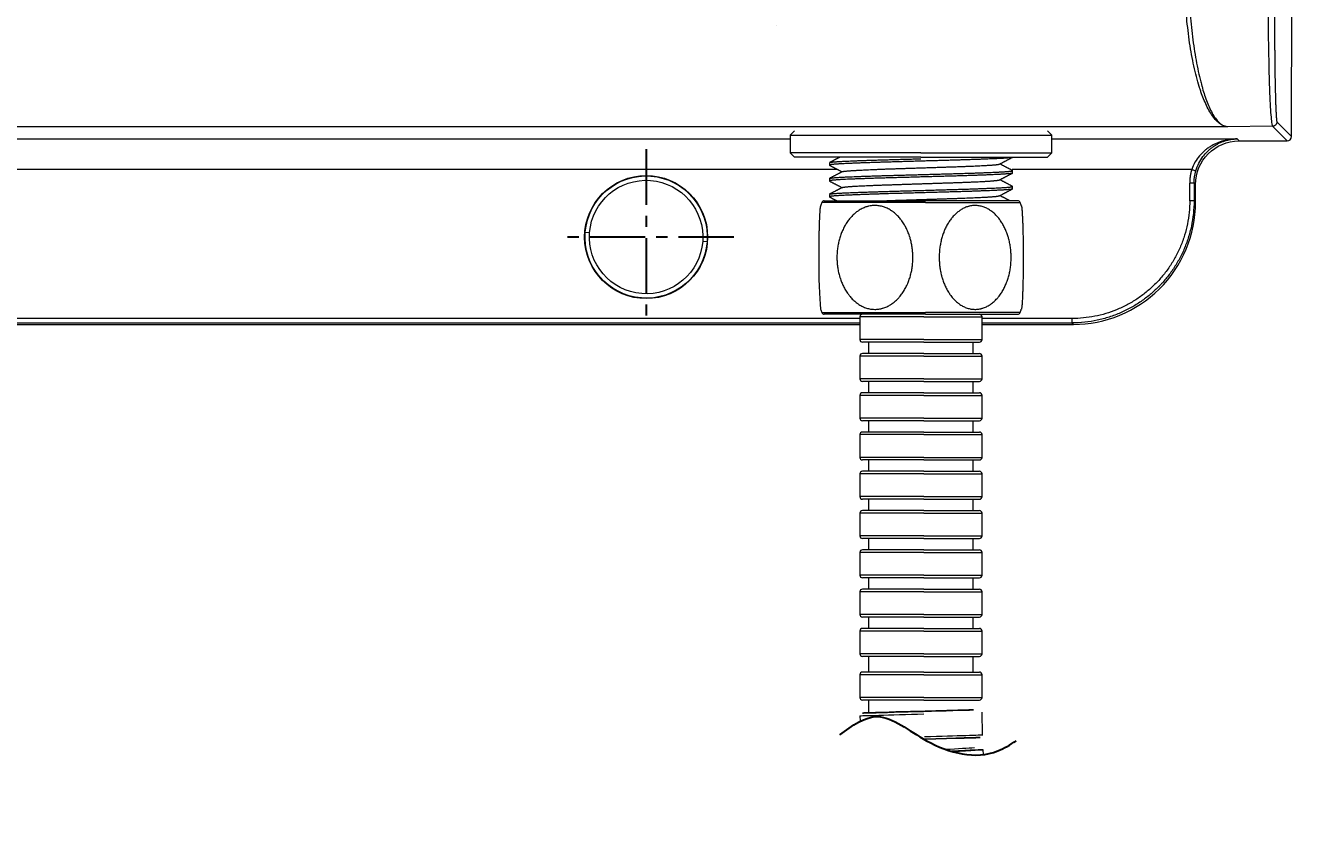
# Model space of a CAD drawing. Header units: millimetres. Extents: x 11618 to 13994, y -5897 to -2537.
# Drawn here: x 12443.2 to 12588.8, y -4890.4 to -4797 of the extents above; entities that cross this region are included whole.
import ezdxf

# ---------------------------------------------------------------- set-up
doc = ezdxf.new("R2010")
doc.units = ezdxf.units.MM
doc.linetypes.add('CENTERX2', pattern=[101.6, 63.5, -12.7, 12.7, -12.7])
doc.layers.add('CENTER', color=1, linetype='CENTERX2')
doc.layers.add('DIM', color=3, linetype='Continuous', lineweight=13)
doc.styles.get("Standard").update_dxf_attribs({"font": 'arial.ttf'})
doc.dimstyles.get("Standard").update_dxf_attribs({"dimtxt": 0.18, "dimasz": 0.18, "dimexe": 0.18, "dimexo": 0.0625, "dimgap": 0.09, "dimtad": 0, "dimtih": 1, "dimtoh": 1, "dimdec": 1, "dimdsep": 46, "dimtxsty": 'Standard', "dimcen": 0.09, "dimadec": 0, "dimazin": 0, "dimtfac": 1, "dimtdec": 1, "dimtofl": 0, "dimtmove": 0, "dimatfit": 3, "dimfxl": 1, "dimtolj": 1, "dimtzin": 0, "dimarcsym": 0})
doc.dimstyles.new('사본 Standard', dxfattribs={"dimtxt": 15, "dimasz": 15, "dimexe": 0.18, "dimexo": 0.0625, "dimgap": 5, "dimtad": 0, "dimdec": 1, "dimdsep": 46, "dimtxsty": 'Standard', "dimcen": 0.09, "dimadec": 0, "dimazin": 0, "dimtfac": 1, "dimtdec": 1, "dimtofl": 0, "dimtmove": 0, "dimatfit": 3, "dimfxl": 1, "dimtolj": 1, "dimtzin": 0, "dimarcsym": 0})

# ---------------------------------------------------------------- blocks, each defined once
blk = doc.blocks.new('*D7')
at = {"layer": 'Defpoints', "color": 0, "transparency": 16777216}
for p in [(12331.32, -3489.71), (12736.44, -5533.88), (12816.95, -5533.88)]:
    blk.add_point(p, dxfattribs=at)
at = {"layer": 'DIM', "color": 0, "lineweight": -2, "transparency": 16777216}
for p, q in [((12331.38, -3489.71), (12817.13, -3489.71)), ((12816.95, -3507.71), (12816.95, -4495)), ((12816.95, -5515.88), (12816.95, -4528.59)), ((12736.5, -5533.88), (12817.13, -5533.88))]:
    blk.add_line(p, q, dxfattribs=at)
at = {"layer": 'DIM', "color": 0, "transparency": 16777216}
for points in [[(12813.95, -3507.71), (12819.95, -3507.71), (12816.95, -3489.71)], [(12813.95, -5515.88), (12819.95, -5515.88), (12816.95, -5533.88)]]:
    blk.add_solid(points, dxfattribs=at)
at = {"layer": 'DIM', "color": 3, "transparency": 16777216, "insert": (12816.95, -4511.8), "char_height": 18, "attachment_point": 5}
blk.add_mtext('\\A1;(2280)', dxfattribs=at)
blk = doc.blocks.new('*D12')
at = {"layer": 'Defpoints', "color": 0, "transparency": 16777216}
for p in [(12396.82, -4749.74), (12656.95, -5533.88), (12678.73, -5533.88)]:
    blk.add_point(p, dxfattribs=at)
at = {"layer": 'DIM', "color": 0, "lineweight": -2, "transparency": 16777216}
for p, q in [((12396.88, -4749.74), (12657.13, -4749.74)), ((12656.95, -4767.74), (12656.95, -5127.62)), ((12656.95, -5515.88), (12656.95, -5156)), ((12678.67, -5533.88), (12656.77, -5533.88))]:
    blk.add_line(p, q, dxfattribs=at)
at = {"layer": 'DIM', "color": 0, "transparency": 16777216}
for points in [[(12653.95, -4767.74), (12659.95, -4767.74), (12656.95, -4749.74)], [(12653.95, -5515.88), (12659.95, -5515.88), (12656.95, -5533.88)]]:
    blk.add_solid(points, dxfattribs=at)
at = {"layer": 'DIM', "color": 3, "transparency": 16777216, "insert": (12656.95, -5141.81), "char_height": 18, "attachment_point": 5}
blk.add_mtext('\\A1;977.5', dxfattribs=at)
blk = doc.blocks.new('*D14')
at = {"layer": 'Defpoints', "color": 0, "transparency": 16777216}
for p in [(12584.83, -4689.19), (12584.83, -5533.88), (12736.95, -5533.88)]:
    blk.add_point(p, dxfattribs=at)
at = {"layer": 'DIM', "color": 0, "lineweight": -2, "transparency": 16777216}
for p, q in [((12584.89, -4689.19), (12737.13, -4689.19)), ((12736.95, -4707.19), (12736.95, -5515.88)), ((12584.89, -5533.88), (12737.13, -5533.88))]:
    blk.add_line(p, q, dxfattribs=at)
at = {"layer": 'DIM', "color": 0, "transparency": 16777216}
for points in [[(12733.95, -4707.19), (12739.95, -4707.19), (12736.95, -4689.19)], [(12733.95, -5515.88), (12739.95, -5515.88), (12736.95, -5533.88)]]:
    blk.add_solid(points, dxfattribs=at)
at = {"layer": 'DIM', "color": 3, "transparency": 16777216, "insert": (12723.93, -5111.54), "char_height": 18, "attachment_point": 5, "rotation": 90}
blk.add_mtext('\\A1;{\\fGulim|b0|i0|c129|p50;선반까지 높이 1000~1050mm}', dxfattribs=at)

msp = doc.modelspace()

# ---------------------------------------------------------------- linework, layer by layer
at = {"linetype": 'Continuous', "lineweight": 18}
for p, q in [((12588.28, -4809.73), (12588.61, -4682.27)), ((12531.32, -4809.08), (12530.82, -4809.58)), ((12530.82, -4809.58), (12545.82, -4809.58)), ((12530.82, -4809.58), (12530.82, -4811.58)), ((12545.82, -4809.58), (12560.82, -4809.58)), ((12560.82, -4809.58), (12560.32, -4809.08)), ((12560.82, -4811.58), (12560.82, -4809.58)), ((12582.28, -4810.23), (12587.78, -4810.23)), ((12530.82, -4811.58), (12531.32, -4812.08)), ((12545.82, -4811.58), (12530.82, -4811.58)), ((12545.82, -4812.08), (12531.32, -4812.08)), ((12535.32, -4812.72), (12535.32, -4813)), ((12545.82, -4811.58), (12560.82, -4811.58)), ((12545.82, -4812.08), (12560.32, -4812.08)), ((12560.32, -4812.08), (12560.82, -4811.58)), ((12556.32, -4813.91), (12556.32, -4813.63)), ((12535.32, -4814.54), (12535.32, -4814.81)), ((12556.32, -4815.72), (12556.32, -4815.44)), ((12577.12, -4815.06), (12577.12, -4817.08)), ((12577.28, -4817.24), (12577.28, -4815.23)), ((12534.73, -4817.08), (12546.34, -4817.08)), ((12535.32, -4816.35), (12535.32, -4816.63)), ((12556.91, -4817.08), (12546.34, -4817.08)), ((12546.34, -4830.08), (12534.73, -4830.08)), ((12546.34, -4830.08), (12556.91, -4830.08)), ((12099.35, -4831.24), (12538.81, -4831.24)), ((12099.52, -4831.08), (12538.82, -4831.08)), ((12538.82, -4830.38), (12538.82, -4832.98)), ((12552.81, -4831.08), (12563.12, -4831.08)), ((12552.82, -4832.98), (12552.82, -4830.38)), ((12552.82, -4831.24), (12563.28, -4831.24)), ((12546.13, -4833.28), (12539.12, -4833.28)), ((12546.13, -4834.58), (12539.12, -4834.58)), ((12539.82, -4833.28), (12539.82, -4834.58)), ((12546.13, -4833.28), (12552.52, -4833.28)), ((12546.13, -4834.58), (12552.52, -4834.58)), ((12551.82, -4834.58), (12551.82, -4833.28)), ((12538.82, -4834.88), (12538.82, -4837.48)), ((12552.82, -4837.48), (12552.82, -4834.88)), ((12546.13, -4837.78), (12539.12, -4837.78)), ((12546.13, -4839.08), (12539.12, -4839.08)), ((12539.82, -4837.78), (12539.82, -4839.08)), ((12546.13, -4837.78), (12552.52, -4837.78)), ((12546.13, -4839.08), (12552.52, -4839.08)), ((12551.82, -4839.08), (12551.82, -4837.78)), ((12538.82, -4839.38), (12538.82, -4841.98)), ((12552.82, -4841.98), (12552.82, -4839.38)), ((12546.13, -4842.28), (12539.12, -4842.28)), ((12539.82, -4842.28), (12539.82, -4843.58)), ((12546.13, -4842.28), (12552.52, -4842.28)), ((12551.82, -4843.58), (12551.82, -4842.28)), ((12538.82, -4843.88), (12538.82, -4846.48)), ((12546.13, -4843.58), (12539.12, -4843.58)), ((12546.13, -4843.58), (12552.52, -4843.58)), ((12552.82, -4846.48), (12552.82, -4843.88)), ((12546.13, -4846.78), (12539.12, -4846.78)), ((12539.82, -4846.78), (12539.82, -4848.08)), ((12546.13, -4846.78), (12552.52, -4846.78)), ((12551.82, -4848.08), (12551.82, -4846.78)), ((12538.82, -4848.38), (12538.82, -4850.98)), ((12546.13, -4848.08), (12539.12, -4848.08)), ((12546.13, -4848.08), (12552.52, -4848.08)), ((12552.82, -4850.98), (12552.82, -4848.38)), ((12546.13, -4851.28), (12539.12, -4851.28)), ((12539.82, -4851.28), (12539.82, -4852.58)), ((12546.13, -4851.28), (12552.52, -4851.28)), ((12551.82, -4852.58), (12551.82, -4851.28)), ((12538.82, -4852.88), (12538.82, -4855.48)), ((12546.13, -4852.58), (12539.12, -4852.58)), ((12546.13, -4852.58), (12552.52, -4852.58)), ((12552.82, -4855.48), (12552.82, -4852.88)), ((12546.13, -4855.78), (12539.12, -4855.78)), ((12539.82, -4855.78), (12539.82, -4857.08)), ((12546.13, -4855.78), (12552.52, -4855.78)), ((12551.82, -4857.08), (12551.82, -4855.78)), ((12538.82, -4857.38), (12538.82, -4859.98)), ((12546.13, -4857.08), (12539.12, -4857.08)), ((12546.13, -4857.08), (12552.52, -4857.08)), ((12552.82, -4859.98), (12552.82, -4857.38)), ((12546.13, -4860.28), (12539.12, -4860.28)), ((12539.82, -4860.28), (12539.82, -4861.58)), ((12546.13, -4860.28), (12552.52, -4860.28)), ((12551.82, -4861.58), (12551.82, -4860.28)), ((12538.82, -4861.88), (12538.82, -4864.48)), ((12546.13, -4861.58), (12539.12, -4861.58)), ((12546.13, -4861.58), (12552.52, -4861.58)), ((12552.82, -4864.48), (12552.82, -4861.88)), ((12546.13, -4864.78), (12539.12, -4864.78)), ((12539.82, -4864.78), (12539.82, -4866.08)), ((12546.13, -4864.78), (12552.52, -4864.78)), ((12551.82, -4866.08), (12551.82, -4864.78)), ((12538.82, -4866.38), (12538.82, -4868.98)), ((12546.13, -4866.08), (12539.12, -4866.08)), ((12546.13, -4866.08), (12552.52, -4866.08)), ((12552.82, -4868.98), (12552.82, -4866.38)), ((12546.13, -4869.28), (12539.12, -4869.28)), ((12539.82, -4869.28), (12539.82, -4871.08)), ((12546.13, -4869.28), (12552.52, -4869.28)), ((12551.82, -4871.08), (12551.82, -4869.28)), ((12546.13, -4871.08), (12539.12, -4871.08)), ((12546.13, -4871.08), (12552.52, -4871.08)), ((12538.82, -4871.38), (12538.82, -4873.98)), ((12552.82, -4873.98), (12552.82, -4871.38)), ((12546.13, -4874.28), (12539.12, -4874.28)), ((12539.82, -4874.28), (12539.82, -4875.75)), ((12546.13, -4874.28), (12552.52, -4874.28)), ((12538.83, -4876.08), (12538.84, -4876.72)), ((12552.89, -4878.27), (12552.82, -4875.67)), ((12552.98, -4880.53), (12552.94, -4879.97))]:
    msp.add_line(p, q, dxfattribs=at)
at = {"linetype": 'Continuous', "lineweight": 13}
for p, q in [((12586.62, -4808.05), (12588.28, -4809.73)), ((12580.94, -4808.6), (12081.7, -4808.6)), ((12586.12, -4808.55), (12580.94, -4808.6)), ((12586.12, -4808.55), (12587.78, -4810.23)), ((12363.56, -4810), (12530.81, -4810)), ((12560.82, -4810), (12582.05, -4810)), ((12582.05, -4810), (12582.28, -4810.23)), ((12536.26, -4813.5), (12363.57, -4813.5)), ((12576.85, -4813.5), (12556.27, -4813.5)), ((12577.12, -4815.06), (12576.62, -4815.06)), ((12576.62, -4817.08), (12576.62, -4815.06)), ((12577.28, -4815.23), (12577.12, -4815.06)), ((12546.35, -4817.27), (12534.44, -4817.27)), ((12546.35, -4817.27), (12557.19, -4817.27)), ((12507.34, -4820.69), (12507.84, -4820.73)), ((12521.3, -4821.79), (12520.8, -4821.75)), ((12534.44, -4829.88), (12546.35, -4829.88)), ((12557.19, -4829.88), (12546.35, -4829.88)), ((12546.15, -4830.38), (12538.82, -4830.38)), ((12546.15, -4830.38), (12552.82, -4830.38)), ((12563.28, -4831.24), (12563.12, -4831.08)), ((12546.15, -4832.98), (12538.82, -4832.98)), ((12546.15, -4832.98), (12552.82, -4832.98)), ((12546.15, -4834.88), (12538.82, -4834.88)), ((12546.15, -4834.88), (12552.82, -4834.88)), ((12546.15, -4837.48), (12538.82, -4837.48)), ((12546.15, -4837.48), (12552.82, -4837.48)), ((12546.15, -4839.38), (12538.82, -4839.38)), ((12546.15, -4839.38), (12552.82, -4839.38)), ((12546.15, -4841.98), (12538.82, -4841.98)), ((12546.15, -4841.98), (12552.82, -4841.98)), ((12546.15, -4843.88), (12538.82, -4843.88)), ((12546.15, -4843.88), (12552.82, -4843.88)), ((12546.15, -4846.48), (12538.82, -4846.48)), ((12546.15, -4846.48), (12552.82, -4846.48)), ((12546.15, -4848.38), (12538.82, -4848.38)), ((12546.15, -4848.38), (12552.82, -4848.38)), ((12546.15, -4850.98), (12538.82, -4850.98)), ((12546.15, -4850.98), (12552.82, -4850.98)), ((12546.15, -4852.88), (12538.82, -4852.88)), ((12546.15, -4852.88), (12552.82, -4852.88)), ((12546.15, -4855.48), (12538.82, -4855.48)), ((12546.15, -4855.48), (12552.82, -4855.48)), ((12546.15, -4857.38), (12538.82, -4857.38)), ((12546.15, -4857.38), (12552.82, -4857.38)), ((12546.15, -4859.98), (12538.82, -4859.98)), ((12546.15, -4859.98), (12552.82, -4859.98)), ((12546.15, -4861.88), (12538.82, -4861.88)), ((12546.15, -4861.88), (12552.82, -4861.88)), ((12546.15, -4864.48), (12538.82, -4864.48)), ((12546.15, -4864.48), (12552.82, -4864.48)), ((12546.15, -4866.38), (12538.82, -4866.38)), ((12546.15, -4866.38), (12552.82, -4866.38)), ((12546.15, -4868.98), (12538.82, -4868.98)), ((12546.15, -4868.98), (12552.82, -4868.98)), ((12546.15, -4871.38), (12538.82, -4871.38)), ((12546.15, -4871.38), (12552.82, -4871.38)), ((12546.15, -4873.98), (12538.82, -4873.98)), ((12546.15, -4873.98), (12552.82, -4873.98))]:
    msp.add_line(p, q, dxfattribs=at)
at = {"linetype": 'Continuous', "lineweight": 18, "extrusion": (0, 0, -1)}
for radius, start, end in [(7.05, 270, 90), (7, 4.4964, 184.4964), (7.05, 90, 270), (7, 184.4964, 4.4964)]:
    msp.add_arc((-12514.32, -4821.24), radius, start, end, dxfattribs=at)
at = {"linetype": 'Continuous', "lineweight": 13, "extrusion": (0, 0, -1)}
for start, end in [(4.4964, 184.4964), (184.4964, 4.4964)]:
    msp.add_arc((-12514.32, -4821.24), 6.5, start, end, dxfattribs=at)
at = {"linetype": 'Continuous', "lineweight": 18}
for centre, radius, start, end in [((12534.73, -4817.38), 0.3, 90, 159.7396), ((12556.91, -4817.38), 0.3, 20.2604, 90), ((12551.52, -4823.58), 18.2, 159.7396, 161.156), ((12540.11, -4823.58), 18.2, 18.8269, 20.2604), ((12551.52, -4823.58), 18.2, 198.9583, 200.2604), ((12534.73, -4829.78), 0.3, 200.2604, 270), ((12539.12, -4830.38), 0.3, 90, 180), ((12552.52, -4830.38), 0.3, 0, 90), ((12556.91, -4829.78), 0.3, 270, 339.7396), ((12540.11, -4823.58), 18.2, 339.7396, 341.0296), ((12539.12, -4832.98), 0.3, 180, 270), ((12552.52, -4832.98), 0.3, 270, 0), ((12539.12, -4834.88), 0.3, 90, 180), ((12552.52, -4834.88), 0.3, 0, 90), ((12539.12, -4837.48), 0.3, 180, 270), ((12552.52, -4837.48), 0.3, 270, 0), ((12539.12, -4839.38), 0.3, 90, 180), ((12552.52, -4839.38), 0.3, 0, 90), ((12539.12, -4841.98), 0.3, 180, 270), ((12552.52, -4841.98), 0.3, 270, 0), ((12539.12, -4843.88), 0.3, 90, 180), ((12552.52, -4843.88), 0.3, 0, 90), ((12539.12, -4846.48), 0.3, 180, 270), ((12552.52, -4846.48), 0.3, 270, 0), ((12539.12, -4848.38), 0.3, 90, 180), ((12552.52, -4848.38), 0.3, 0, 90), ((12539.12, -4850.98), 0.3, 180, 270), ((12552.52, -4850.98), 0.3, 270, 0), ((12539.12, -4852.88), 0.3, 90, 180), ((12552.52, -4852.88), 0.3, 0, 90), ((12539.12, -4855.48), 0.3, 180, 270), ((12552.52, -4855.48), 0.3, 270, 0), ((12539.12, -4857.38), 0.3, 90, 180), ((12552.52, -4857.38), 0.3, 0, 90), ((12539.12, -4859.98), 0.3, 180, 270), ((12552.52, -4859.98), 0.3, 270, 0), ((12539.12, -4861.88), 0.3, 90, 180), ((12552.52, -4861.88), 0.3, 0, 90), ((12539.12, -4864.48), 0.3, 180, 270), ((12552.52, -4864.48), 0.3, 270, 0), ((12539.12, -4866.38), 0.3, 90, 180), ((12552.52, -4866.38), 0.3, 0, 90), ((12539.12, -4868.98), 0.3, 180, 270), ((12552.52, -4868.98), 0.3, 270, 0), ((12539.12, -4871.38), 0.3, 90, 180), ((12552.52, -4871.38), 0.3, 0, 90), ((12539.12, -4873.98), 0.3, 180, 270), ((12552.52, -4873.98), 0.3, 270, 0)]:
    msp.add_arc(centre, radius, start, end, dxfattribs=at)
for centre, major_axis, ratio, start_param, end_param in [((12587.78, -4809.73), (0.351, -0.356), 0.999699, 5.504492, 7.072465), ((12563.28, -4817.24), (-9.84, 9.97), 0.999699, 3.141593, 3.933395), ((12563.28, -4817.24), (-9.84, 9.97), 0.999699, 2.362899, 3.141593), ((12545.81, -4875.58), (6.7, 0.19), 0.001353, 4.759285, 5.824503), ((12545.82, -4875.88), (7, 0.2), 0.001353, 3.141589, 4.759285), ((12545.9, -4878.47), (7, 0.2), 0.001353, 4.759285, 6.283182), ((12545.91, -4878.77), (6.7, 0.19), 0.001353, 4.759285, 7.806364), ((12545.94, -4880.07), (6.69, 0.39), 0.002712, 5.129307, 5.824584), ((12545.96, -4880.37), (6.99, 0.4), 0.002712, 5.233951, 7.34777)]:
    msp.add_ellipse(centre, major_axis=major_axis, ratio=ratio, start_param=start_param, end_param=end_param, dxfattribs=at)
at = {"linetype": 'Continuous', "lineweight": 18, "extrusion": (0, 0, -1)}
msp.add_ellipse((12582.28, -4815.23), major_axis=(-3.51, 3.56), ratio=0.999699, start_param=5.491383, end_param=7.061879, dxfattribs=at)
at = {"linetype": 'Continuous', "lineweight": 13}
msp.add_ellipse((12545.81, -4875.58), major_axis=(6.7, 0.19), ratio=0.001353, start_param=1.617692, end_param=4.759285, dxfattribs=at)
at = {"linetype": 'Continuous', "lineweight": 18}
for points, degree, knots in [([(12580.94, -4808.6), (12580.75, -4808.58), (12580.58, -4808.54), (12580.23, -4808.38), (12580.07, -4808.27), (12579.75, -4807.99), (12579.59, -4807.83), (12579.3, -4807.47), (12579.16, -4807.26), (12578.89, -4806.83), (12578.76, -4806.6), (12578.52, -4806.11), (12578.4, -4805.86), (12578.18, -4805.34), (12578.08, -4805.08), (12577.93, -4804.68), (12577.89, -4804.54), (12577.82, -4804.34), (12577.79, -4804.24), (12577.75, -4804.12), (12577.73, -4804.06), (12577.72, -4804.03), (12577.72, -4804.02), (12577.71, -4804.01), (12577.71, -4804.01), (12577.71, -4804), (12577.71, -4804), (12577.71, -4804), (12577.71, -4804), (12577.71, -4804), (12577.71, -4804), (12577.6, -4803.64), (12577.49, -4803.26), (12577.28, -4802.47), (12577.19, -4802.06), (12577, -4801.22), (12576.92, -4800.78), (12576.76, -4799.9), (12576.68, -4799.44), (12576.55, -4798.52), (12576.49, -4798.05), (12576.37, -4797.1), (12576.32, -4796.62), (12576.23, -4795.65), (12576.19, -4795.16), (12576.12, -4794.18), (12576.09, -4793.69), (12576.07, -4793.2)], 3, [0, 0, 0, 0, 0.0625, 0.0625, 0.125, 0.125, 0.1875, 0.1875, 0.25, 0.25, 0.3125, 0.3125, 0.375, 0.375, 0.4375, 0.4375, 0.46875, 0.46875, 0.484375, 0.492188, 0.496094, 0.498047, 0.499023, 0.499512, 0.499756, 0.499878, 0.499939, 0.499969, 0.499985, 0.499985, 0.5, 0.5, 0.5625, 0.5625, 0.625, 0.625, 0.6875, 0.6875, 0.75, 0.75, 0.8125, 0.8125, 0.875, 0.875, 0.9375, 0.9375, 1, 1, 1, 1]), ([(12576.55, -4793.2), (12576.57, -4793.69), (12576.59, -4794.18), (12576.65, -4795.16), (12576.69, -4795.65), (12576.77, -4796.62), (12576.81, -4797.1), (12576.92, -4798.05), (12576.97, -4798.52), (12577.1, -4799.44), (12577.17, -4799.89), (12577.31, -4800.78), (12577.39, -4801.21), (12577.56, -4802.06), (12577.65, -4802.47), (12577.78, -4803.06), (12577.86, -4803.35), (12577.94, -4803.68), (12577.99, -4803.84), (12578.01, -4803.92), (12578.02, -4803.96), (12578.02, -4803.98), (12578.03, -4803.99), (12578.03, -4804), (12578.03, -4804), (12578.03, -4804), (12578.03, -4804), (12578.03, -4804), (12578.03, -4804), (12578.03, -4804), (12578.1, -4804.27), (12578.18, -4804.53), (12578.35, -4805.06), (12578.44, -4805.33), (12578.63, -4805.84), (12578.73, -4806.1), (12578.95, -4806.58), (12579.07, -4806.81), (12579.31, -4807.25), (12579.44, -4807.45), (12579.71, -4807.82), (12579.85, -4807.98), (12580.15, -4808.26), (12580.3, -4808.37), (12580.61, -4808.53), (12580.78, -4808.58), (12580.94, -4808.6)], 3, [0, 0, 0, 0, 0.0625, 0.0625, 0.125, 0.125, 0.1875, 0.1875, 0.25, 0.25, 0.3125, 0.3125, 0.375, 0.375, 0.4375, 0.4375, 0.46875, 0.484375, 0.492188, 0.496094, 0.498047, 0.499023, 0.499512, 0.499756, 0.499878, 0.499939, 0.499969, 0.499985, 0.499985, 0.5, 0.5, 0.5625, 0.5625, 0.625, 0.625, 0.6875, 0.6875, 0.75, 0.75, 0.8125, 0.8125, 0.875, 0.875, 0.9375, 0.9375, 1, 1, 1, 1]), ([(12585.59, -4795.3), (12585.6, -4796.23), (12585.61, -4797.14), (12585.63, -4798.89), (12585.65, -4799.73), (12585.68, -4801.34), (12585.69, -4802.09), (12585.73, -4803.51), (12585.76, -4804.16), (12585.8, -4805.34), (12585.83, -4805.87), (12585.88, -4806.79), (12585.91, -4807.19), (12585.97, -4807.83), (12586.03, -4808.33), (12586.09, -4808.53), (12586.12, -4808.55)], 3, [0, 0, 0, 0, 0.125, 0.125, 0.25, 0.25, 0.375, 0.375, 0.5, 0.5, 0.625, 0.625, 0.75, 0.75, 0.875, 1, 1, 1, 1]), ([(12586.33, -4795.17), (12586.33, -4796.39), (12586.34, -4797.58), (12586.34, -4798.18), (12586.35, -4799.38), (12586.36, -4799.97), (12586.37, -4801.17), (12586.38, -4802.2), (12586.4, -4803.24), (12586.42, -4804.13), (12586.44, -4805.04), (12586.46, -4805.76), (12586.49, -4806.48), (12586.56, -4807.97), (12586.62, -4808.05)], 2, [0, 0, 0, 0.125, 0.125, 0.1875, 0.25, 0.25, 0.375, 0.375, 0.5, 0.5, 0.625, 0.625, 0.75, 1, 1, 1]), ([(12582.05, -4810), (12581.79, -4810), (12581.53, -4810.02), (12581.02, -4810.09), (12580.76, -4810.14), (12580.25, -4810.28), (12580, -4810.37), (12579.63, -4810.53), (12579.45, -4810.61), (12579.21, -4810.74), (12578.98, -4810.88), (12578.8, -4810.99), (12578.57, -4811.15), (12578.24, -4811.41), (12577.93, -4811.72), (12577.55, -4812.16), (12577.38, -4812.4), (12577.07, -4812.92), (12576.95, -4813.2), (12576.85, -4813.5)], 3, [0, 0, 0, 0, 0.125, 0.125, 0.25, 0.25, 0.375, 0.375, 0.4375, 0.46875, 0.5, 0.5625, 0.5625, 0.625, 0.75, 0.75, 0.875, 0.875, 1, 1, 1, 1]), ([(12577.33, -4813.64), (12577.51, -4813.03), (12577.79, -4812.49), (12578.31, -4811.79), (12578.59, -4811.48), (12579, -4811.12), (12579.26, -4810.92), (12579.48, -4810.78), (12579.69, -4810.64), (12580.08, -4810.43), (12580.42, -4810.3), (12581.11, -4810.08), (12581.58, -4810), (12582.05, -4810)], 3, [0, 0, 0, 0, 0.25, 0.25, 0.375, 0.4375, 0.5, 0.53125, 0.5625, 0.625, 0.75, 0.75, 1, 1, 1, 1]), ([(12577.12, -4817.08), (12577.12, -4817.58), (12577.09, -4818.07), (12576.99, -4819.04), (12576.91, -4819.52), (12576.71, -4820.45), (12576.59, -4820.91), (12576.3, -4821.8), (12576.14, -4822.24), (12575.78, -4823.08), (12575.57, -4823.48), (12575.14, -4824.27), (12574.91, -4824.64), (12574.41, -4825.37), (12574.15, -4825.71), (12573.74, -4826.2), (12573.6, -4826.36), (12573.38, -4826.6), (12573.28, -4826.71), (12573.15, -4826.85), (12573.08, -4826.91), (12573.06, -4826.94), (12573.04, -4826.96), (12573.03, -4826.97), (12572.72, -4827.27), (12572.41, -4827.56), (12571.75, -4828.11), (12571.4, -4828.37), (12570.68, -4828.87), (12570.3, -4829.1), (12569.52, -4829.54), (12569.11, -4829.74), (12568.27, -4830.1), (12567.84, -4830.26), (12566.95, -4830.55), (12566.49, -4830.67), (12565.56, -4830.87), (12565.08, -4830.95), (12564.11, -4831.05), (12563.62, -4831.08), (12563.12, -4831.08)], 3, [0, 0, 0, 0, 0.0625, 0.0625, 0.125, 0.125, 0.1875, 0.1875, 0.25, 0.25, 0.3125, 0.3125, 0.375, 0.375, 0.4375, 0.4375, 0.46875, 0.46875, 0.484375, 0.492187, 0.496094, 0.498047, 0.498047, 0.5, 0.5, 0.5625, 0.5625, 0.625, 0.625, 0.6875, 0.6875, 0.75, 0.75, 0.8125, 0.8125, 0.875, 0.875, 0.9375, 0.9375, 1, 1, 1, 1]), ([(12534.31, -4817.66), (12534.3, -4817.67), (12534.3, -4817.68), (12534.29, -4817.71), (12534.29, -4817.72), (12534.29, -4817.74), (12534.28, -4817.75), (12534.27, -4817.8), (12534.27, -4817.86), (12534.25, -4818), (12534.24, -4818.07), (12534.23, -4818.18), (12534.23, -4818.2), (12534.23, -4818.25), (12534.22, -4818.32), (12534.22, -4818.39), (12534.21, -4818.55), (12534.2, -4818.66), (12534.19, -4818.84), (12534.19, -4818.9), (12534.19, -4818.99), (12534.18, -4819.03), (12534.18, -4819.09), (12534.18, -4819.12), (12534.17, -4819.29), (12534.17, -4819.43), (12534.16, -4819.71), (12534.15, -4819.86), (12534.14, -4820.16), (12534.14, -4820.32), (12534.13, -4820.56), (12534.13, -4820.64), (12534.13, -4820.8), (12534.13, -4820.88), (12534.12, -4821.13), (12534.12, -4821.3), (12534.11, -4821.63), (12534.11, -4821.81), (12534.11, -4822.07), (12534.11, -4822.15), (12534.11, -4822.33), (12534.11, -4822.42), (12534.1, -4822.68), (12534.1, -4823.04), (12534.1, -4823.4), (12534.1, -4823.58), (12534.1, -4825.82), (12534.15, -4828.16), (12534.31, -4829.49)], 3, [0.5335373, 0.5335373, 0.5335373, 0.5335373, 0.546875, 0.546875, 0.5546875, 0.5546875, 0.5625, 0.5625, 0.59375, 0.59375, 0.625, 0.625, 0.6328125, 0.6328125, 0.640625, 0.65625, 0.65625, 0.6875, 0.6875, 0.703125, 0.703125, 0.7109375, 0.7109375, 0.71875, 0.71875, 0.75, 0.75, 0.78125, 0.78125, 0.8125, 0.8125, 0.828125, 0.828125, 0.84375, 0.84375, 0.875, 0.875, 0.90625, 0.90625, 0.921875, 0.921875, 0.9375, 0.9375, 0.96875, 1, 1, 1, 1.3911094, 1.3911094, 1.3911094, 1.3911094]), ([(12544.89, -4823.6), (12544.9, -4823.42), (12544.88, -4823.06), (12544.83, -4822.53), (12544.77, -4822.19), (12544.71, -4821.84), (12544.66, -4821.67), (12544.61, -4821.46), (12544.59, -4821.41), (12544.57, -4821.33), (12544.56, -4821.29), (12544.52, -4821.16), (12544.49, -4821.08), (12544.4, -4820.83), (12544.34, -4820.67), (12544.2, -4820.35), (12544.12, -4820.2), (12543.96, -4819.9), (12543.87, -4819.75), (12543.73, -4819.54), (12543.68, -4819.47), (12543.61, -4819.36), (12543.58, -4819.33), (12543.53, -4819.26), (12543.5, -4819.23), (12543.37, -4819.06), (12543.26, -4818.93), (12543.03, -4818.7), (12542.9, -4818.58), (12542.71, -4818.43), (12542.65, -4818.37), (12542.55, -4818.3), (12542.51, -4818.28), (12542.45, -4818.23), (12542.41, -4818.21), (12542.24, -4818.1), (12542.1, -4818.02), (12541.81, -4817.88), (12541.66, -4817.82), (12541.43, -4817.75), (12541.36, -4817.73), (12541.2, -4817.69), (12541.12, -4817.68), (12540.88, -4817.64), (12540.73, -4817.63), (12540.41, -4817.62), (12540.25, -4817.63), (12540.02, -4817.67), (12539.94, -4817.68), (12539.82, -4817.71), (12539.78, -4817.72), (12539.71, -4817.74), (12539.67, -4817.75), (12539.48, -4817.8), (12539.33, -4817.86), (12539.03, -4818), (12538.89, -4818.07), (12538.72, -4818.18), (12538.68, -4818.2), (12538.61, -4818.25), (12538.51, -4818.32), (12538.41, -4818.39), (12538.22, -4818.55), (12538.09, -4818.66), (12537.92, -4818.84), (12537.86, -4818.9), (12537.78, -4818.99), (12537.75, -4819.03), (12537.69, -4819.09), (12537.66, -4819.12), (12537.53, -4819.29), (12537.43, -4819.43), (12537.24, -4819.71), (12537.15, -4819.86), (12536.98, -4820.16), (12536.9, -4820.32), (12536.8, -4820.56), (12536.76, -4820.64), (12536.7, -4820.8), (12536.67, -4820.88), (12536.58, -4821.13), (12536.52, -4821.3), (12536.43, -4821.63), (12536.39, -4821.81), (12536.33, -4822.07), (12536.32, -4822.15), (12536.29, -4822.33), (12536.27, -4822.42), (12536.24, -4822.68), (12536.2, -4823.04), (12536.19, -4823.4), (12536.19, -4823.58)], 3, [0, 0, 0, 0, 0.03125, 0.0625, 0.09375, 0.09375, 0.125, 0.125, 0.132812, 0.132812, 0.140625, 0.140625, 0.15625, 0.15625, 0.1875, 0.1875, 0.21875, 0.21875, 0.25, 0.25, 0.265625, 0.265625, 0.273437, 0.273437, 0.28125, 0.28125, 0.3125, 0.3125, 0.34375, 0.34375, 0.359375, 0.359375, 0.367187, 0.367187, 0.375, 0.375, 0.40625, 0.40625, 0.4375, 0.4375, 0.453125, 0.453125, 0.46875, 0.46875, 0.5, 0.5, 0.53125, 0.53125, 0.546875, 0.546875, 0.554687, 0.554687, 0.5625, 0.5625, 0.59375, 0.59375, 0.625, 0.625, 0.632812, 0.632812, 0.640625, 0.65625, 0.65625, 0.6875, 0.6875, 0.703125, 0.703125, 0.710937, 0.710937, 0.71875, 0.71875, 0.75, 0.75, 0.78125, 0.78125, 0.8125, 0.8125, 0.828125, 0.828125, 0.84375, 0.84375, 0.875, 0.875, 0.90625, 0.90625, 0.921875, 0.921875, 0.9375, 0.9375, 0.96875, 1, 1, 1, 1]), ([(12556.15, -4823.58), (12556.15, -4823.4), (12556.14, -4823.04), (12556.09, -4822.52), (12556.04, -4822.17), (12555.97, -4821.83), (12555.93, -4821.65), (12555.88, -4821.44), (12555.86, -4821.4), (12555.84, -4821.32), (12555.83, -4821.27), (12555.79, -4821.15), (12555.76, -4821.06), (12555.68, -4820.82), (12555.62, -4820.66), (12555.49, -4820.34), (12555.41, -4820.19), (12555.26, -4819.89), (12555.18, -4819.74), (12555.04, -4819.53), (12555, -4819.46), (12554.93, -4819.36), (12554.9, -4819.32), (12554.85, -4819.25), (12554.83, -4819.22), (12554.7, -4819.05), (12554.6, -4818.93), (12554.38, -4818.69), (12554.26, -4818.58), (12554.08, -4818.42), (12554.02, -4818.37), (12553.92, -4818.3), (12553.89, -4818.27), (12553.83, -4818.23), (12553.8, -4818.21), (12553.63, -4818.1), (12553.5, -4818.02), (12553.22, -4817.88), (12553.09, -4817.82), (12552.8, -4817.73), (12552.65, -4817.69), (12552.35, -4817.64), (12552.2, -4817.63), (12551.91, -4817.62), (12551.76, -4817.63), (12551.54, -4817.67), (12551.46, -4817.68), (12551.35, -4817.71), (12551.31, -4817.72), (12551.24, -4817.74), (12551.2, -4817.75), (12551.02, -4817.8), (12550.88, -4817.86), (12550.6, -4817.99), (12550.47, -4818.07), (12550.3, -4818.18), (12550.27, -4818.2), (12550.21, -4818.25), (12550.11, -4818.32), (12550.02, -4818.39), (12549.83, -4818.55), (12549.72, -4818.66), (12549.55, -4818.83), (12549.49, -4818.89), (12549.41, -4818.99), (12549.39, -4819.02), (12549.33, -4819.08), (12549.31, -4819.12), (12549.18, -4819.28), (12549.09, -4819.42), (12548.91, -4819.7), (12548.82, -4819.85), (12548.66, -4820.15), (12548.59, -4820.31), (12548.5, -4820.5), (12548.49, -4820.54), (12548.45, -4820.63), (12548.41, -4820.75), (12548.36, -4820.87), (12548.28, -4821.12), (12548.23, -4821.28), (12548.14, -4821.62), (12548.1, -4821.79), (12548.05, -4822.05), (12548.03, -4822.14), (12548, -4822.31), (12547.99, -4822.4), (12547.95, -4822.67), (12547.92, -4823.02), (12547.91, -4823.38), (12547.91, -4823.56)], 3, [0, 0, 0, 0, 0.03125, 0.0625, 0.09375, 0.09375, 0.125, 0.125, 0.132812, 0.132812, 0.140625, 0.140625, 0.15625, 0.15625, 0.1875, 0.1875, 0.21875, 0.21875, 0.25, 0.25, 0.265625, 0.265625, 0.273437, 0.273437, 0.28125, 0.28125, 0.3125, 0.3125, 0.34375, 0.34375, 0.359375, 0.359375, 0.367187, 0.367187, 0.375, 0.375, 0.40625, 0.40625, 0.4375, 0.4375, 0.46875, 0.46875, 0.5, 0.5, 0.53125, 0.53125, 0.546875, 0.546875, 0.554687, 0.554687, 0.5625, 0.5625, 0.59375, 0.59375, 0.625, 0.625, 0.632812, 0.632812, 0.640625, 0.65625, 0.65625, 0.6875, 0.6875, 0.703125, 0.703125, 0.710937, 0.710937, 0.71875, 0.71875, 0.75, 0.75, 0.78125, 0.78125, 0.8125, 0.8125, 0.820312, 0.820312, 0.828125, 0.84375, 0.84375, 0.875, 0.875, 0.90625, 0.90625, 0.921875, 0.921875, 0.9375, 0.9375, 0.96875, 1, 1, 1, 1]), ([(12557.33, -4817.66), (12557.33, -4817.67), (12557.34, -4817.68), (12557.34, -4817.71), (12557.35, -4817.72), (12557.35, -4817.74), (12557.35, -4817.75), (12557.36, -4817.8), (12557.37, -4817.86), (12557.39, -4818), (12557.39, -4818.07), (12557.4, -4818.18), (12557.4, -4818.2), (12557.41, -4818.25), (12557.41, -4818.32), (12557.42, -4818.39), (12557.43, -4818.55), (12557.43, -4818.66), (12557.44, -4818.84), (12557.45, -4818.9), (12557.45, -4818.99), (12557.45, -4819.03), (12557.46, -4819.09), (12557.46, -4819.12), (12557.46, -4819.29), (12557.47, -4819.43), (12557.48, -4819.71), (12557.48, -4819.86), (12557.49, -4820.16), (12557.5, -4820.32), (12557.5, -4820.56), (12557.51, -4820.64), (12557.51, -4820.8), (12557.51, -4820.88), (12557.52, -4821.13), (12557.52, -4821.3), (12557.52, -4821.63), (12557.53, -4821.81), (12557.53, -4822.07), (12557.53, -4822.15), (12557.53, -4822.33), (12557.53, -4822.42), (12557.53, -4822.68), (12557.53, -4823.04), (12557.54, -4823.4), (12557.54, -4823.58)], 3, [0, 0, 0, 0, 0.028052, 0.028052, 0.04481, 0.04481, 0.061568, 0.061568, 0.128599, 0.128599, 0.19563, 0.19563, 0.212387, 0.212387, 0.229145, 0.26266, 0.26266, 0.329691, 0.329691, 0.363207, 0.363207, 0.379964, 0.379964, 0.396722, 0.396722, 0.463753, 0.463753, 0.530784, 0.530784, 0.597815, 0.597815, 0.63133, 0.63133, 0.664846, 0.664846, 0.731877, 0.731877, 0.798907, 0.798907, 0.832423, 0.832423, 0.865938, 0.865938, 0.932969, 1, 1, 1, 1]), ([(12536.19, -4823.58), (12536.19, -4823.75), (12536.2, -4824.11), (12536.25, -4824.64), (12536.31, -4824.98), (12536.38, -4825.33), (12536.42, -4825.5), (12536.48, -4825.71), (12536.49, -4825.75), (12536.52, -4825.84), (12536.53, -4825.88), (12536.57, -4826), (12536.6, -4826.09), (12536.69, -4826.33), (12536.75, -4826.49), (12536.89, -4826.81), (12536.97, -4826.96), (12537.13, -4827.26), (12537.22, -4827.41), (12537.36, -4827.62), (12537.41, -4827.69), (12537.48, -4827.8), (12537.51, -4827.83), (12537.56, -4827.9), (12537.59, -4827.93), (12537.72, -4828.1), (12537.83, -4828.22), (12538.06, -4828.46), (12538.19, -4828.57), (12538.38, -4828.73), (12538.44, -4828.78), (12538.54, -4828.85), (12538.57, -4828.88), (12538.64, -4828.92), (12538.68, -4828.95), (12538.85, -4829.06), (12538.99, -4829.13), (12539.28, -4829.27), (12539.43, -4829.33), (12539.73, -4829.42), (12539.88, -4829.46), (12540.2, -4829.51), (12540.36, -4829.52), (12540.67, -4829.53), (12540.83, -4829.52), (12541.06, -4829.48), (12541.14, -4829.47), (12541.26, -4829.44), (12541.3, -4829.43), (12541.38, -4829.41), (12541.41, -4829.4), (12541.61, -4829.35), (12541.76, -4829.29), (12542.05, -4829.16), (12542.19, -4829.08), (12542.36, -4828.97), (12542.4, -4828.95), (12542.47, -4828.91), (12542.57, -4828.84), (12542.67, -4828.76), (12542.86, -4828.61), (12542.98, -4828.49), (12543.16, -4828.32), (12543.22, -4828.26), (12543.3, -4828.16), (12543.33, -4828.13), (12543.39, -4828.07), (12543.41, -4828.03), (12543.55, -4827.87), (12543.65, -4827.73), (12543.84, -4827.45), (12543.93, -4827.3), (12544.1, -4827), (12544.17, -4826.85), (12544.26, -4826.65), (12544.28, -4826.61), (12544.32, -4826.53), (12544.37, -4826.4), (12544.41, -4826.28), (12544.5, -4826.04), (12544.56, -4825.87), (12544.65, -4825.53), (12544.69, -4825.36), (12544.75, -4825.1), (12544.76, -4825.01), (12544.79, -4824.84), (12544.81, -4824.75), (12544.84, -4824.49), (12544.88, -4824.13), (12544.89, -4823.77), (12544.89, -4823.6)], 3, [0, 0, 0, 0, 0.03125, 0.0625, 0.09375, 0.09375, 0.125, 0.125, 0.132812, 0.132812, 0.140625, 0.140625, 0.15625, 0.15625, 0.1875, 0.1875, 0.21875, 0.21875, 0.25, 0.25, 0.265625, 0.265625, 0.273437, 0.273437, 0.28125, 0.28125, 0.3125, 0.3125, 0.34375, 0.34375, 0.359375, 0.359375, 0.367187, 0.367187, 0.375, 0.375, 0.40625, 0.40625, 0.4375, 0.4375, 0.46875, 0.46875, 0.5, 0.5, 0.53125, 0.53125, 0.546875, 0.546875, 0.554687, 0.554687, 0.5625, 0.5625, 0.59375, 0.59375, 0.625, 0.625, 0.632812, 0.632812, 0.640625, 0.65625, 0.65625, 0.6875, 0.6875, 0.703125, 0.703125, 0.710937, 0.710937, 0.71875, 0.71875, 0.75, 0.75, 0.78125, 0.78125, 0.8125, 0.8125, 0.820312, 0.820312, 0.828125, 0.84375, 0.84375, 0.875, 0.875, 0.90625, 0.90625, 0.921875, 0.921875, 0.9375, 0.9375, 0.96875, 1, 1, 1, 1]), ([(12547.91, -4823.56), (12547.91, -4823.73), (12547.92, -4824.09), (12547.97, -4824.62), (12548.02, -4824.97), (12548.09, -4825.31), (12548.12, -4825.48), (12548.18, -4825.69), (12548.19, -4825.74), (12548.21, -4825.82), (12548.23, -4825.86), (12548.26, -4825.99), (12548.29, -4826.07), (12548.37, -4826.32), (12548.44, -4826.48), (12548.57, -4826.8), (12548.64, -4826.95), (12548.79, -4827.25), (12548.88, -4827.4), (12549.01, -4827.61), (12549.06, -4827.68), (12549.13, -4827.79), (12549.15, -4827.82), (12549.2, -4827.89), (12549.23, -4827.92), (12549.35, -4828.09), (12549.46, -4828.22), (12549.68, -4828.46), (12549.79, -4828.57), (12549.97, -4828.73), (12550.04, -4828.78), (12550.13, -4828.85), (12550.16, -4828.87), (12550.23, -4828.92), (12550.26, -4828.94), (12550.42, -4829.05), (12550.56, -4829.13), (12550.83, -4829.27), (12550.97, -4829.33), (12551.19, -4829.4), (12551.26, -4829.42), (12551.41, -4829.46), (12551.48, -4829.47), (12551.7, -4829.51), (12551.85, -4829.52), (12552.15, -4829.53), (12552.3, -4829.52), (12552.52, -4829.48), (12552.6, -4829.47), (12552.71, -4829.44), (12552.75, -4829.43), (12552.82, -4829.41), (12552.86, -4829.4), (12553.04, -4829.35), (12553.18, -4829.29), (12553.46, -4829.16), (12553.59, -4829.08), (12553.76, -4828.97), (12553.79, -4828.95), (12553.86, -4828.9), (12553.95, -4828.83), (12554.05, -4828.76), (12554.23, -4828.6), (12554.35, -4828.49), (12554.51, -4828.31), (12554.57, -4828.25), (12554.65, -4828.16), (12554.68, -4828.13), (12554.73, -4828.06), (12554.75, -4828.03), (12554.88, -4827.86), (12554.98, -4827.72), (12555.16, -4827.44), (12555.24, -4827.29), (12555.4, -4826.99), (12555.47, -4826.84), (12555.58, -4826.6), (12555.61, -4826.51), (12555.67, -4826.35), (12555.7, -4826.27), (12555.79, -4826.02), (12555.84, -4825.86), (12555.93, -4825.52), (12555.97, -4825.35), (12556.02, -4825.09), (12556.03, -4825), (12556.06, -4824.82), (12556.07, -4824.73), (12556.11, -4824.47), (12556.14, -4824.11), (12556.15, -4823.76), (12556.15, -4823.58)], 3, [0, 0, 0, 0, 0.03125, 0.0625, 0.09375, 0.09375, 0.125, 0.125, 0.132812, 0.132812, 0.140625, 0.140625, 0.15625, 0.15625, 0.1875, 0.1875, 0.21875, 0.21875, 0.25, 0.25, 0.265625, 0.265625, 0.273438, 0.273438, 0.28125, 0.28125, 0.3125, 0.3125, 0.34375, 0.34375, 0.359375, 0.359375, 0.367188, 0.367188, 0.375, 0.375, 0.40625, 0.40625, 0.4375, 0.4375, 0.453125, 0.453125, 0.46875, 0.46875, 0.5, 0.5, 0.53125, 0.53125, 0.546875, 0.546875, 0.554688, 0.554688, 0.5625, 0.5625, 0.59375, 0.59375, 0.625, 0.625, 0.632812, 0.632812, 0.640625, 0.65625, 0.65625, 0.6875, 0.6875, 0.703125, 0.703125, 0.710937, 0.710937, 0.71875, 0.71875, 0.75, 0.75, 0.78125, 0.78125, 0.8125, 0.8125, 0.828125, 0.828125, 0.84375, 0.84375, 0.875, 0.875, 0.90625, 0.90625, 0.921875, 0.921875, 0.9375, 0.9375, 0.96875, 1, 1, 1, 1]), ([(12557.54, -4823.58), (12557.54, -4823.75), (12557.53, -4824.11), (12557.53, -4824.64), (12557.53, -4824.98), (12557.53, -4825.33), (12557.52, -4825.5), (12557.52, -4825.71), (12557.52, -4825.75), (12557.52, -4825.84), (12557.52, -4825.88), (12557.52, -4826), (12557.51, -4826.09), (12557.51, -4826.33), (12557.51, -4826.49), (12557.5, -4826.81), (12557.49, -4826.96), (12557.49, -4827.26), (12557.48, -4827.41), (12557.47, -4827.62), (12557.47, -4827.69), (12557.47, -4827.8), (12557.47, -4827.83), (12557.46, -4827.9), (12557.46, -4827.93), (12557.45, -4828.1), (12557.45, -4828.22), (12557.44, -4828.46), (12557.43, -4828.57), (12557.42, -4828.73), (12557.42, -4828.78), (12557.41, -4828.85), (12557.41, -4828.88), (12557.41, -4828.92), (12557.4, -4828.95), (12557.4, -4829.06), (12557.39, -4829.13), (12557.37, -4829.27), (12557.36, -4829.33), (12557.35, -4829.42), (12557.34, -4829.46), (12557.33, -4829.49), (12557.33, -4829.49), (12557.33, -4829.49)], 3, [0, 0, 0, 0, 0.066344, 0.132688, 0.199031, 0.199031, 0.265375, 0.265375, 0.281961, 0.281961, 0.298547, 0.298547, 0.331719, 0.331719, 0.398063, 0.398063, 0.464406, 0.464406, 0.53075, 0.53075, 0.563922, 0.563922, 0.580508, 0.580508, 0.597094, 0.597094, 0.663438, 0.663438, 0.729782, 0.729782, 0.762954, 0.762954, 0.779539, 0.779539, 0.796125, 0.796125, 0.862469, 0.862469, 0.928813, 0.928813, 0.995157, 0.995157, 1, 1, 1, 1])]:
    msp.add_open_spline(points, degree=degree, knots=knots, dxfattribs=at)
for points, degree in [([(12529.29, -4797.02), (12529.29, -4797.02), (12529.29, -4797.01), (12529.29, -4796.99)], 3), ([(12536.54, -4812.08), (12535.94, -4812.39), (12535.33, -4812.71)], 2), ([(12554.83, -4812.88), (12555.57, -4812.49), (12556.3, -4812.11)], 2), ([(12556.3, -4813.61), (12555.58, -4813.24), (12554.86, -4812.86)], 2), ([(12535.33, -4813.01), (12536.06, -4813.39), (12536.78, -4813.77)], 2), ([(12536.81, -4813.75), (12536.07, -4814.14), (12535.33, -4814.52)], 2), ([(12554.83, -4814.69), (12555.56, -4814.31), (12556.3, -4813.92)], 2), ([(12535.33, -4814.83), (12536.06, -4815.2), (12536.78, -4815.58)], 2), ([(12536.81, -4815.56), (12536.07, -4815.95), (12535.33, -4816.33)], 2), ([(12554.83, -4816.51), (12555.57, -4816.12), (12556.3, -4815.73)], 2), ([(12556.3, -4815.43), (12555.58, -4815.05), (12554.86, -4814.67)], 2), ([(12535.33, -4816.64), (12535.75, -4816.86), (12536.17, -4817.08)], 2), ([(12555.99, -4817.08), (12555.42, -4816.78), (12554.86, -4816.49)], 2)]:
    msp.add_open_spline(points, degree=degree, dxfattribs=at)
at = {"linetype": 'Continuous', "lineweight": 13}
for points, knots in [([(12586.62, -4808.05), (12586.62, -4808.08), (12586.62, -4808.11), (12586.6, -4808.18), (12586.59, -4808.21), (12586.57, -4808.27), (12586.55, -4808.3), (12586.52, -4808.35), (12586.5, -4808.38), (12586.45, -4808.42), (12586.42, -4808.44), (12586.37, -4808.48), (12586.34, -4808.49), (12586.28, -4808.52), (12586.25, -4808.53), (12586.19, -4808.54), (12586.15, -4808.55), (12586.12, -4808.55)], [0, 0, 0, 0, 0.125, 0.125, 0.25, 0.25, 0.375, 0.375, 0.5, 0.5, 0.625, 0.625, 0.75, 0.75, 0.875, 0.875, 1, 1, 1, 1]), ([(12576.85, -4813.5), (12576.9, -4813.51), (12577.02, -4813.55), (12577.19, -4813.6), (12577.3, -4813.63), (12577.32, -4813.64), (12577.33, -4813.64)], [0, 0, 0, 0, 0.245133, 0.501896, 0.758659, 1, 1, 1, 1]), ([(12576.62, -4817.08), (12576.62, -4817.52), (12576.6, -4817.97), (12576.51, -4818.85), (12576.44, -4819.3), (12576.27, -4820.17), (12576.16, -4820.6), (12575.9, -4821.45), (12575.75, -4821.87), (12575.4, -4822.69), (12575.21, -4823.1), (12574.79, -4823.88), (12574.56, -4824.26), (12574.06, -4825), (12573.79, -4825.36), (12573.22, -4826.04), (12572.92, -4826.37), (12572.6, -4826.68)], [0, 0, 0, 0, 0.125, 0.125, 0.25, 0.25, 0.375, 0.375, 0.5, 0.5, 0.625, 0.625, 0.75, 0.75, 0.875, 0.875, 1, 1, 1, 1]), ([(12577.12, -4817.08), (12577.12, -4817.08), (12577.11, -4817.08), (12577.1, -4817.08), (12577.09, -4817.08), (12577.07, -4817.08), (12577.05, -4817.08), (12577.01, -4817.08), (12576.99, -4817.08), (12576.95, -4817.08), (12576.92, -4817.08), (12576.87, -4817.08), (12576.84, -4817.08), (12576.78, -4817.08), (12576.75, -4817.08), (12576.68, -4817.08), (12576.65, -4817.08), (12576.62, -4817.08)], [0, 0, 0, 0, 0.125, 0.125, 0.25, 0.25, 0.375, 0.375, 0.5, 0.5, 0.625, 0.625, 0.75, 0.75, 0.875, 0.875, 1, 1, 1, 1]), ([(12572.6, -4826.68), (12572.29, -4826.99), (12571.96, -4827.28), (12571.28, -4827.84), (12570.93, -4828.1), (12570.2, -4828.58), (12569.82, -4828.8), (12569.05, -4829.21), (12568.65, -4829.4), (12567.84, -4829.73), (12567.43, -4829.88), (12566.59, -4830.13), (12566.16, -4830.24), (12565.3, -4830.4), (12564.87, -4830.47), (12564, -4830.55), (12563.56, -4830.58), (12563.12, -4830.58)], [0, 0, 0, 0, 0.125, 0.125, 0.25, 0.25, 0.375, 0.375, 0.5, 0.5, 0.625, 0.625, 0.75, 0.75, 0.875, 0.875, 1, 1, 1, 1]), ([(12563.12, -4830.58), (12563.12, -4830.61), (12563.12, -4830.64), (12563.12, -4830.7), (12563.12, -4830.73), (12563.12, -4830.79), (12563.12, -4830.82), (12563.12, -4830.88), (12563.12, -4830.9), (12563.12, -4830.95), (12563.12, -4830.97), (12563.12, -4831.01), (12563.12, -4831.02), (12563.12, -4831.05), (12563.12, -4831.06), (12563.12, -4831.07), (12563.12, -4831.07), (12563.12, -4831.08)], [0, 0, 0, 0, 0.125, 0.125, 0.25, 0.25, 0.375, 0.375, 0.5, 0.5, 0.625, 0.625, 0.75, 0.75, 0.875, 0.875, 1, 1, 1, 1])]:
    msp.add_open_spline(points, degree=3, knots=knots, dxfattribs=at)
at = {"linetype": 'Continuous', "lineweight": 18}
for points, weights, knots in [([(12545.82, -4812.54), (12544.15, -4812.59), (12542.56, -4812.64), (12539.32, -4812.73), (12537.31, -4812.82), (12535.31, -4812.91), (12535.32, -4813), (12535.32, -4813.01), (12535.33, -4813.01)], [0.975528787692, 0.97541442111, 1, 0.951056516295, 1, 0.951056516295, 1, 0.995988068327, 0.992633858357], [0, 0, 0, 0.194376, 0.194376, 0.581329, 0.581329, 0.968281, 0.968281, 1, 1, 1]), ([(12535.33, -4812.71), (12535.5, -4812.62), (12537.34, -4812.54), (12539.35, -4812.45), (12542.6, -4812.36), (12544.17, -4812.31), (12545.82, -4812.27)], [0.992715282656, 0.95501981045, 1, 0.951056516295, 1, 0.975725152374, 0.975529842315], [0, 0, 0, 0.380548, 0.380548, 0.794626, 0.794626, 1, 1, 1]), ([(12556.3, -4812.11), (12556.14, -4812.19), (12554.3, -4812.27), (12552.29, -4812.36), (12549.05, -4812.45), (12547.47, -4812.5), (12545.82, -4812.54)], [0.992623173958, 0.95507483871, 1, 0.951056516295, 1, 0.975642095186, 0.975528787692], [0, 0, 0, 0.379992, 0.379992, 0.793973, 0.793973, 1, 1, 1]), ([(12535.33, -4814.52), (12535.49, -4814.44), (12537.34, -4814.35), (12539.35, -4814.26), (12542.6, -4814.17), (12544.17, -4814.13), (12545.82, -4814.08)], [0.992914423764, 0.954901339891, 1, 0.951056516295, 1, 0.975725152374, 0.975529842315], [0, 0, 0, 0.381168, 0.381168, 0.794832, 0.794832, 1, 1, 1]), ([(12536.81, -4813.75), (12536.97, -4813.67), (12538.52, -4813.59), (12540.25, -4813.49), (12543.04, -4813.4), (12545.82, -4813.31), (12548.61, -4813.22), (12551.4, -4813.13), (12553.12, -4813.04), (12554.67, -4812.96), (12554.83, -4812.88)], [0.991502380957, 0.955756697518, 1, 0.951056516295, 1, 0.951056516295, 1, 0.951056516295, 1, 0.955770256209, 0.991480479405], [0, 0, 0, 0.188027, 0.188027, 0.396028, 0.396028, 0.60403, 0.60403, 0.812031, 0.812031, 1, 1, 1]), ([(12545.82, -4814.08), (12547.5, -4814.03), (12549.09, -4813.99), (12552.33, -4813.9), (12554.33, -4813.81), (12556.33, -4813.72), (12556.32, -4813.63), (12556.32, -4813.62), (12556.3, -4813.61)], [0.975529842315, 0.975331363921, 1, 0.951056516295, 1, 0.951056516295, 1, 0.996174290372, 0.992946660531], [0, 0, 0, 0.195192, 0.195192, 0.58246, 0.58246, 0.969729, 0.969729, 1, 1, 1]), ([(12556.3, -4813.92), (12556.14, -4814), (12554.3, -4814.09), (12552.29, -4814.18), (12549.05, -4814.27), (12547.47, -4814.31), (12545.82, -4814.36)], [0.992493380478, 0.955152633147, 1, 0.951056516295, 1, 0.975642095186, 0.975528787692], [0, 0, 0, 0.379584, 0.379584, 0.793837, 0.793837, 1, 1, 1]), ([(12545.82, -4814.36), (12544.15, -4814.41), (12542.56, -4814.45), (12539.32, -4814.54), (12537.31, -4814.63), (12535.31, -4814.72), (12535.32, -4814.81), (12535.32, -4814.82), (12535.33, -4814.83)], [0.975528787692, 0.97541442111, 1, 0.951056516295, 1, 0.951056516295, 1, 0.995892416788, 0.992474291643], [0, 0, 0, 0.194229, 0.194229, 0.580889, 0.580889, 0.96755, 0.96755, 1, 1, 1]), ([(12536.81, -4815.57), (12536.95, -4815.48), (12538.52, -4815.4), (12540.25, -4815.31), (12543.04, -4815.22), (12545.82, -4815.13), (12548.61, -4815.04), (12551.4, -4814.95), (12553.12, -4814.86), (12554.65, -4814.77), (12554.82, -4814.69)], [0.992254975711, 0.955296305344, 1, 0.951056516295, 1, 0.951056516295, 1, 0.951056516295, 1, 0.956230714781, 0.990745613015], [0, 0, 0, 0.189983, 0.189983, 0.397985, 0.397985, 0.605986, 0.605986, 0.813988, 0.813988, 1, 1, 1]), ([(12545.82, -4815.9), (12547.5, -4815.85), (12549.09, -4815.8), (12552.33, -4815.71), (12554.33, -4815.62), (12556.33, -4815.53), (12556.32, -4815.44), (12556.32, -4815.43), (12556.3, -4815.43)], [0.975529842315, 0.975331363921, 1, 0.951056516295, 1, 0.951056516295, 1, 0.996105584427, 0.992830923376], [0, 0, 0, 0.195086, 0.195086, 0.582144, 0.582144, 0.969202, 0.969202, 1, 1, 1]), ([(12556.3, -4815.73), (12556.14, -4815.82), (12554.3, -4815.9), (12552.29, -4815.99), (12549.05, -4816.08), (12547.47, -4816.13), (12545.82, -4816.17)], [0.992659369514, 0.955053196854, 1, 0.951056516295, 1, 0.975642095186, 0.975528787692], [0, 0, 0, 0.380106, 0.380106, 0.79401, 0.79401, 1, 1, 1]), ([(12545.82, -4816.17), (12544.15, -4816.22), (12542.56, -4816.26), (12539.32, -4816.36), (12537.31, -4816.45), (12535.31, -4816.54), (12535.32, -4816.63), (12535.32, -4816.63), (12535.33, -4816.64)], [0.975528787692, 0.97541442111, 1, 0.951056516295, 1, 0.951056516295, 1, 0.996068317169, 0.992768306983], [0, 0, 0, 0.1945, 0.1945, 0.581698, 0.581698, 0.968896, 0.968896, 1, 1, 1]), ([(12535.33, -4816.33), (12535.5, -4816.25), (12537.34, -4816.17), (12539.35, -4816.08), (12542.6, -4815.99), (12544.17, -4815.94), (12545.82, -4815.9)], [0.992811450671, 0.954962514159, 1, 0.951056516295, 1, 0.975725152374, 0.975529842315], [0, 0, 0, 0.380848, 0.380848, 0.794726, 0.794726, 1, 1, 1]), ([(12541.76, -4817.08), (12542.38, -4817.05), (12543.04, -4817.03), (12545.82, -4816.94), (12548.61, -4816.85), (12551.4, -4816.76), (12553.12, -4816.67), (12554.67, -4816.59), (12554.83, -4816.5)], [0.981921376851, 0.988036285592, 1, 0.951056516295, 1, 0.951056516295, 1, 0.955746757793, 0.991518446285], [0, 0, 0, 0.077634, 0.077634, 0.395235, 0.395235, 0.712835, 0.712835, 1, 1, 1])]:
    msp.add_rational_spline(points, weights, degree=2, knots=knots, dxfattribs=at)
at = {"linetype": 'Continuous', "lineweight": 13}
msp.add_rational_spline([(12576.85, -4813.5), (12576.7, -4814), (12576.62, -4814.53), (12576.62, -4815.06)], [0.999999501439, 0.999999500743, 0.999999499863, 0.999999498833], degree=3, dxfattribs=at)
for points in [[(12577.12, -4815.06), (12577.12, -4814.58), (12577.19, -4814.1), (12577.33, -4813.64)], [(12577.28, -4817.24), (12577.23, -4817.19), (12577.17, -4817.13), (12577.12, -4817.08)], [(12538.82, -4830.58), (12392.38, -4830.58), (12245.95, -4830.58), (12099.52, -4830.58)], [(12563.12, -4830.58), (12559.68, -4830.58), (12556.25, -4830.58), (12552.81, -4830.58)], [(12563.12, -4831.08), (12563.18, -4831.13), (12563.23, -4831.19), (12563.28, -4831.24)]]:
    msp.add_open_spline(points, degree=3, dxfattribs=at)
at = {"linetype": 'Continuous', "lineweight": 18}
for points, weights in [([(12551.82, -4875.4), (12551.83, -4875.41), (12549, -4875.49), (12546.1, -4875.58)], [0.500250687451, 0.507547363288, 0.674130467471, 1]), ([(12546.1, -4875.58), (12543, -4875.67), (12539.83, -4875.75), (12539.82, -4875.75)], [1, 0.659193263669, 0.492610374631, 0.500251332886])]:
    msp.add_rational_spline(points, weights, degree=3, dxfattribs=at)
at = {"linetype": 'Continuous'}
msp.add_open_spline([(12536.52, -4878.27), (12537.95, -4877.21), (12541.06, -4874.9), (12546.63, -4879.75), (12552.91, -4881.36), (12556.05, -4879.39), (12556.74, -4878.95)], degree=3, knots=[1.180881, 1.180881, 1.180881, 1.180881, 4.020586, 7.346143, 11.488698, 12.657431, 12.657431, 12.657431, 12.657431], dxfattribs=at)
at = {"layer": 'CENTER', "ltscale": 0.1}
for p, q in [((12514.32, -4811.19), (12514.32, -4831.29)), ((12524.37, -4821.24), (12504.27, -4821.24))]:
    msp.add_line(p, q, dxfattribs=at)

# ---------------------------------------------------------------- dimensions: what is measured, and where the dimension line sits
at = {"layer": 'DIM', "color": 3}
for base, p1, p2, text, dimstyle, override, picture, middle in [((12816.95, -5533.88), (12331.32, -3489.71), (12736.44, -5533.88), '(2280)', 'Standard', {"dimtxt": 18, "dimasz": 18, "dimgap": 5, "dimclrt": 3}, '*D7', (12816.95, -4511.8)), ((12736.95, -5533.88), (12584.83, -4689.19), (12584.83, -5533.88), '{\\fGulim|b0|i0|c129|p50;선반까지 높이 1000~1050mm}', '사본 Standard', {"dimtxt": 18, "dimasz": 18, "dimgap": 3, "dimtad": 3, "dimclrt": 3}, '*D14', (12723.93, -5111.54)), ((12656.95, -5533.88), (12396.82, -4749.74), (12678.73, -5533.88), '977.5', 'Standard', {"dimtxt": 18, "dimasz": 18, "dimgap": 5, "dimclrt": 3}, '*D12', (12656.95, -5141.81))]:
    dim = msp.add_linear_dim(base=base, p1=p1, p2=p2, angle=90, text=text, dimstyle=dimstyle, override=override, dxfattribs=at)
    dim.commit()
    dim.dimension.update_dxf_attribs({"geometry": picture, "text_midpoint": middle})

doc.saveas('drawing.dxf')
